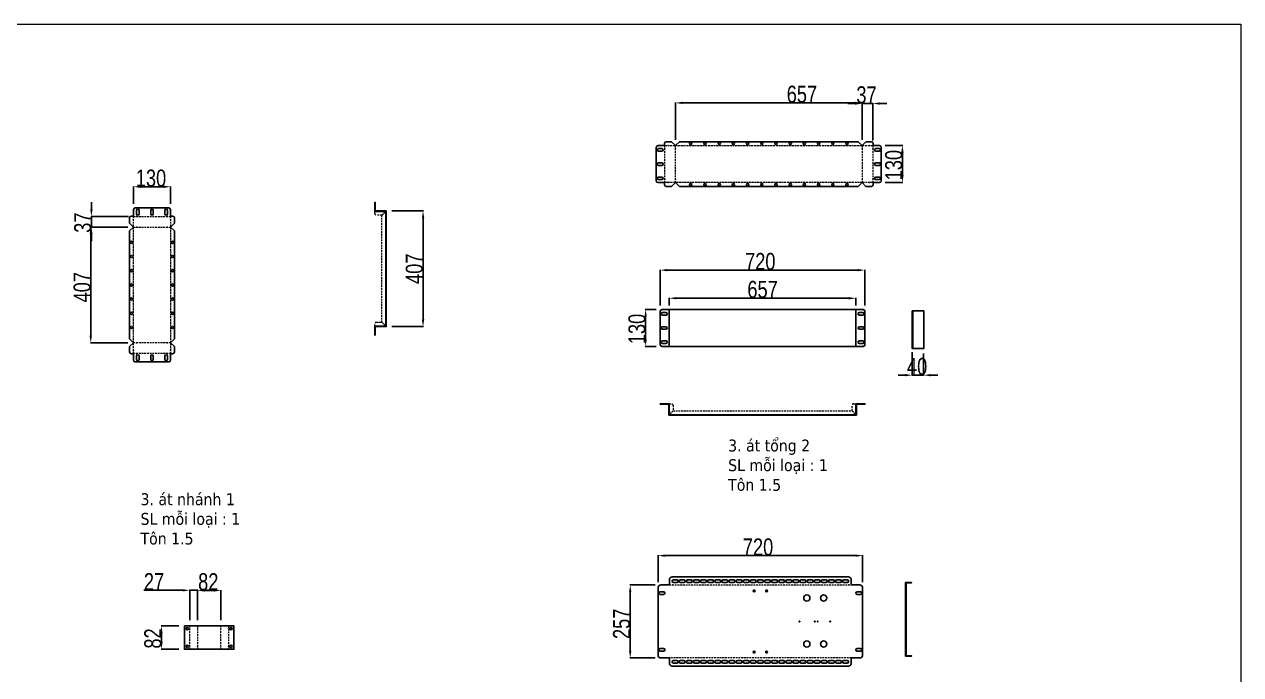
# Model space of a CAD drawing. Header units: inches. Extents: x 21 to 136330, y 8 to 58290.
# Drawn here: x 69979 to 74259, y 37534 to 39824 of the extents above; entities that cross this region are included whole.
import ezdxf
from ezdxf.enums import TextEntityAlignment as Align

# ---------------------------------------------------------------- set-up
doc = ezdxf.new("R2010")
doc.units = ezdxf.units.IN
doc.header["$MEASUREMENT"] = 0
doc.linetypes.add('HIDDEN', pattern=[9.525, 6.35, -3.175])
doc.layers.add('0 TĂNG CỨNG', color=7, linetype='Continuous', lineweight=15)
doc.layers.add('@.0.DM. NÉT ĐỨT', color=8, linetype='HIDDEN', lineweight=9)
doc.layers.add('@.0.DM. NÉT CHÍNH', color=7, linetype='Continuous')
doc.layers.add('@.0.DM. NÉT CHÍNH @ 1', color=7, linetype='Continuous')
doc.layers.add('@.DM. KÍCH THƯỚC', color=8, linetype='Continuous', transparency=0.2)
doc.layers.add('@.DM. KÍCH THƯỚC @ 1', color=8, linetype='Continuous', transparency=0.2)
doc.styles.add('ARIAL', font='arial.ttf')
doc.styles.add('Note Text (ISO)', font='tahoma.ttf')
doc.styles.add('roman', font='roman.shx', dxfattribs={"width": 0.8})
doc.styles.add('Tahoma (Input Text)', font='tahoma.ttf')
doc.dimstyles.new('Kích thước Duy Mạnh', dxfattribs={"dimtxt": 30, "dimasz": 25, "dimexe": 1.25, "dimexo": 20, "dimtad": 1, "dimdec": 1, "dimtxsty": 'roman', "dimcen": 2.5, "dimclrd": 8, "dimclre": 8, "dimclrt": 2, "dimadec": 0, "dimazin": 0, "dimtfac": 1, "dimtdec": 1, "dimtix": 1, "dimtmove": 0, "dimatfit": 3, "dimfxl": 1, "dimtfillclr": 1, "dimarcsym": 0})

# ---------------------------------------------------------------- blocks, each defined once
blk = doc.blocks.new('*D2342')
at = {"layer": '@.DM. KÍCH THƯỚC', "color": 8, "lineweight": -2, "transparency": 16777216}
for p, q in [((72216.9, 38834.1), (72216.9, 38960)), ((72936.9, 38834.1), (72936.9, 38960))]:
    blk.add_line(p, q, dxfattribs=at)
at = {"layer": '@.DM. KÍCH THƯỚC', "lineweight": -2, "transparency": 16777216}
blk.add_line((72241.9, 38958.8), (72911.9, 38958.8), dxfattribs=at)
at = {"layer": '@.DM. KÍCH THƯỚC', "transparency": 16777216}
for points in [[(72241.9, 38963), (72241.9, 38954.6), (72216.9, 38958.8)], [(72911.9, 38963), (72911.9, 38954.6), (72936.9, 38958.8)]]:
    blk.add_solid(points, dxfattribs=at)
at = {"layer": 'Defpoints', "color": 0, "transparency": 16777216}
for p in [(72936.9, 38958.8), (72216.9, 38814.1), (72936.9, 38814.1)]:
    blk.add_point(p, dxfattribs=at)
at = {"layer": '@.DM. KÍCH THƯỚC', "color": 2, "transparency": 16777216, "insert": (72515.2, 39019.4), "char_height": 60, "attachment_point": 1, "style": 'roman'}
blk.add_mtext('720', dxfattribs=at)
blk = doc.blocks.new('*D2343')
at = {"layer": '@.DM. KÍCH THƯỚC', "color": 8, "lineweight": -2, "transparency": 16777216}
for p, q in [((72202.9, 38820.1), (72164.1, 38820.1)), ((72202.9, 38690.1), (72164.1, 38690.1))]:
    blk.add_line(p, q, dxfattribs=at)
at = {"layer": '@.DM. KÍCH THƯỚC', "lineweight": -2, "transparency": 16777216}
blk.add_line((72165.4, 38795.1), (72165.4, 38715.1), dxfattribs=at)
at = {"layer": '@.DM. KÍCH THƯỚC', "transparency": 16777216}
for points in [[(72161.2, 38795.1), (72169.5, 38795.1), (72165.4, 38820.1)], [(72161.2, 38715.1), (72169.5, 38715.1), (72165.4, 38690.1)]]:
    blk.add_solid(points, dxfattribs=at)
at = {"layer": 'Defpoints', "color": 0, "transparency": 16777216}
for p in [(72222.9, 38820.1), (72165.4, 38690.1), (72222.9, 38690.1)]:
    blk.add_point(p, dxfattribs=at)
at = {"layer": '@.DM. KÍCH THƯỚC', "color": 2, "transparency": 16777216, "insert": (72104.7, 38698), "char_height": 60, "attachment_point": 1, "rotation": 90, "style": 'roman'}
blk.add_mtext('130', dxfattribs=at)
blk = doc.blocks.new('*D2344')
at = {"layer": '@.DM. KÍCH THƯỚC', "color": 8, "lineweight": -2, "transparency": 16777216}
for p, q in [((70363, 39192.1), (70363, 39253.6)), ((70493, 39192.1), (70493, 39253.6))]:
    blk.add_line(p, q, dxfattribs=at)
at = {"layer": '@.DM. KÍCH THƯỚC', "lineweight": -2, "transparency": 16777216}
blk.add_line((70388, 39252.4), (70468, 39252.4), dxfattribs=at)
at = {"layer": '@.DM. KÍCH THƯỚC', "transparency": 16777216}
for points in [[(70388, 39256.5), (70388, 39248.2), (70363, 39252.4)], [(70468, 39256.5), (70468, 39248.2), (70493, 39252.4)]]:
    blk.add_solid(points, dxfattribs=at)
at = {"layer": 'Defpoints', "color": 0, "transparency": 16777216}
for p in [(70493, 39252.4), (70363, 39172.1), (70493, 39172.1)]:
    blk.add_point(p, dxfattribs=at)
at = {"layer": '@.DM. KÍCH THƯỚC', "color": 2, "transparency": 16777216, "insert": (70370.9, 39313), "char_height": 60, "attachment_point": 1, "style": 'roman'}
blk.add_mtext('130', dxfattribs=at)
blk = doc.blocks.new('*D2345')
at = {"layer": '@.DM. KÍCH THƯỚC', "lineweight": -2, "transparency": 16777216}
for p, q in [((70214.7, 39172.9), (70214.7, 39197.9)), ((70214.7, 39147.9), (70214.7, 39110.5)), ((70214.7, 39085.5), (70214.7, 39060.5))]:
    blk.add_line(p, q, dxfattribs=at)
at = {"layer": '@.DM. KÍCH THƯỚC', "color": 8, "lineweight": -2, "transparency": 16777216}
for p, q in [((70344.7, 39147.9), (70213.4, 39147.9)), ((70343, 39110.5), (70213.4, 39110.5))]:
    blk.add_line(p, q, dxfattribs=at)
at = {"layer": '@.DM. KÍCH THƯỚC', "transparency": 16777216}
for points in [[(70210.5, 39172.9), (70218.9, 39172.9), (70214.7, 39147.9)], [(70210.5, 39085.5), (70218.9, 39085.5), (70214.7, 39110.5)]]:
    blk.add_solid(points, dxfattribs=at)
at = {"layer": 'Defpoints', "color": 0, "transparency": 16777216}
for p in [(70364.7, 39147.9), (70214.7, 39110.5), (70363, 39110.5)]:
    blk.add_point(p, dxfattribs=at)
at = {"layer": '@.DM. KÍCH THƯỚC', "color": 2, "transparency": 16777216, "insert": (70154.1, 39090.3), "char_height": 60, "attachment_point": 1, "rotation": 90, "style": 'roman'}
blk.add_mtext('37', dxfattribs=at)
blk = doc.blocks.new('*D2346')
at = {"layer": '@.DM. KÍCH THƯỚC', "color": 8, "lineweight": -2, "transparency": 16777216}
for p, q in [((70343, 39110.5), (70211.2, 39110.5)), ((70343, 38703.1), (70211.2, 38703.1))]:
    blk.add_line(p, q, dxfattribs=at)
at = {"layer": '@.DM. KÍCH THƯỚC', "lineweight": -2, "transparency": 16777216}
blk.add_line((70212.4, 39085.5), (70212.4, 38728.1), dxfattribs=at)
at = {"layer": '@.DM. KÍCH THƯỚC', "transparency": 16777216}
for points in [[(70208.3, 39085.5), (70216.6, 39085.5), (70212.4, 39110.5)], [(70208.3, 38728.1), (70216.6, 38728.1), (70212.4, 38703.1)]]:
    blk.add_solid(points, dxfattribs=at)
at = {"layer": 'Defpoints', "color": 0, "transparency": 16777216}
for p in [(70363, 39110.5), (70212.4, 38703.1), (70363, 38703.1)]:
    blk.add_point(p, dxfattribs=at)
at = {"layer": '@.DM. KÍCH THƯỚC', "color": 2, "transparency": 16777216, "insert": (70151.8, 38845.1), "char_height": 60, "attachment_point": 1, "rotation": 90, "style": 'roman'}
blk.add_mtext('407', dxfattribs=at)
blk = doc.blocks.new('*D2347')
at = {"layer": '@.DM. KÍCH THƯỚC', "color": 8, "lineweight": -2, "transparency": 16777216}
for p, q in [((73103.8, 38669.8), (73103.8, 38587.8)), ((73143.8, 38665.5), (73143.8, 38587.8))]:
    blk.add_line(p, q, dxfattribs=at)
at = {"layer": '@.DM. KÍCH THƯỚC', "lineweight": -2, "transparency": 16777216}
for p, q in [((73078.8, 38589), (73053.8, 38589)), ((73103.8, 38589), (73143.8, 38589)), ((73168.8, 38589), (73193.8, 38589))]:
    blk.add_line(p, q, dxfattribs=at)
at = {"layer": '@.DM. KÍCH THƯỚC', "transparency": 16777216}
for points in [[(73078.8, 38593.2), (73078.8, 38584.9), (73103.8, 38589)], [(73168.8, 38593.2), (73168.8, 38584.9), (73143.8, 38589)]]:
    blk.add_solid(points, dxfattribs=at)
at = {"layer": 'Defpoints', "color": 0, "transparency": 16777216}
for p in [(73103.8, 38689.8), (73143.8, 38685.5), (73143.8, 38589)]:
    blk.add_point(p, dxfattribs=at)
at = {"layer": '@.DM. KÍCH THƯỚC', "color": 2, "transparency": 16777216, "insert": (73085, 38649.7), "char_height": 60, "attachment_point": 1, "style": 'roman'}
blk.add_mtext('40', dxfattribs=at)
blk = doc.blocks.new('*D2348')
at = {"layer": '@.DM. KÍCH THƯỚC', "lineweight": -2, "transparency": 16777216}
for p, q in [((70535.8, 37831.4), (70398.7, 37831.4)), ((70588.2, 37831.4), (70560.8, 37831.4)), ((70613.2, 37831.4), (70638.2, 37831.4))]:
    blk.add_line(p, q, dxfattribs=at)
at = {"layer": '@.DM. KÍCH THƯỚC', "color": 8, "lineweight": -2, "transparency": 16777216}
for p, q in [((70560.8, 37726), (70560.8, 37832.6)), ((70588.2, 37726), (70588.2, 37832.6))]:
    blk.add_line(p, q, dxfattribs=at)
at = {"layer": '@.DM. KÍCH THƯỚC', "transparency": 16777216}
for points in [[(70535.8, 37835.6), (70535.8, 37827.2), (70560.8, 37831.4)], [(70613.2, 37835.6), (70613.2, 37827.2), (70588.2, 37831.4)]]:
    blk.add_solid(points, dxfattribs=at)
at = {"layer": 'Defpoints', "color": 0, "transparency": 16777216}
for p in [(70588.2, 37831.4), (70560.8, 37706), (70588.2, 37706)]:
    blk.add_point(p, dxfattribs=at)
at = {"layer": '@.DM. KÍCH THƯỚC', "color": 2, "transparency": 16777216, "insert": (70399.3, 37892), "char_height": 60, "attachment_point": 1, "style": 'roman'}
blk.add_mtext('27', dxfattribs=at)
blk = doc.blocks.new('*D2349')
at = {"layer": '@.DM. KÍCH THƯỚC', "color": 8, "lineweight": -2, "transparency": 16777216}
for p, q in [((70588.2, 37726), (70588.2, 37832.2)), ((70670.2, 37726), (70670.2, 37832.2))]:
    blk.add_line(p, q, dxfattribs=at)
at = {"layer": '@.DM. KÍCH THƯỚC', "lineweight": -2, "transparency": 16777216}
blk.add_line((70613.2, 37831), (70645.2, 37831), dxfattribs=at)
at = {"layer": '@.DM. KÍCH THƯỚC', "transparency": 16777216}
for points in [[(70613.2, 37835.1), (70613.2, 37826.8), (70588.2, 37831)], [(70645.2, 37835.1), (70645.2, 37826.8), (70670.2, 37831)]]:
    blk.add_solid(points, dxfattribs=at)
at = {"layer": 'Defpoints', "color": 0, "transparency": 16777216}
for p in [(70670.2, 37831), (70588.2, 37706), (70670.2, 37706)]:
    blk.add_point(p, dxfattribs=at)
at = {"layer": '@.DM. KÍCH THƯỚC', "color": 2, "transparency": 16777216, "insert": (70590.3, 37891.6), "char_height": 60, "attachment_point": 1, "style": 'roman'}
blk.add_mtext('82', dxfattribs=at)
blk = doc.blocks.new('*D2350')
at = {"layer": '@.DM. KÍCH THƯỚC', "color": 8, "lineweight": -2, "transparency": 16777216}
for p, q in [((70522.1, 37706), (70460, 37706)), ((70522.1, 37624), (70460, 37624))]:
    blk.add_line(p, q, dxfattribs=at)
at = {"layer": '@.DM. KÍCH THƯỚC', "lineweight": -2, "transparency": 16777216}
blk.add_line((70461.3, 37681), (70461.3, 37649), dxfattribs=at)
at = {"layer": '@.DM. KÍCH THƯỚC', "transparency": 16777216}
for points in [[(70457.1, 37681), (70465.4, 37681), (70461.3, 37706)], [(70457.1, 37649), (70465.4, 37649), (70461.3, 37624)]]:
    blk.add_solid(points, dxfattribs=at)
at = {"layer": 'Defpoints', "color": 0, "transparency": 16777216}
for p in [(70542.1, 37706), (70461.3, 37624), (70542.1, 37624)]:
    blk.add_point(p, dxfattribs=at)
at = {"layer": '@.DM. KÍCH THƯỚC', "color": 2, "transparency": 16777216, "insert": (70400.7, 37626.2), "char_height": 60, "attachment_point": 1, "rotation": 90, "style": 'roman'}
blk.add_mtext('82', dxfattribs=at)
blk = doc.blocks.new('*D2353')
at = {"layer": '@.0.DM. NÉT CHÍNH', "color": 8, "lineweight": -2, "transparency": 16777216}
for p, q in [((72248.4, 38833.9), (72248.4, 38861.1)), ((72905.4, 38833.9), (72905.4, 38861.1))]:
    blk.add_line(p, q, dxfattribs=at)
at = {"layer": '@.0.DM. NÉT CHÍNH', "lineweight": -2, "transparency": 16777216}
blk.add_line((72273.4, 38859.8), (72880.4, 38859.8), dxfattribs=at)
at = {"layer": '@.0.DM. NÉT CHÍNH', "transparency": 16777216}
for points in [[(72273.4, 38864), (72273.4, 38855.7), (72248.4, 38859.8)], [(72880.4, 38864), (72880.4, 38855.7), (72905.4, 38859.8)]]:
    blk.add_solid(points, dxfattribs=at)
at = {"layer": 'Defpoints', "color": 0, "transparency": 16777216}
for p in [(72905.4, 38859.8), (72248.4, 38813.9), (72905.4, 38813.9)]:
    blk.add_point(p, dxfattribs=at)
at = {"layer": '@.0.DM. NÉT CHÍNH', "color": 2, "transparency": 16777216, "insert": (72576.9, 38890.5), "char_height": 60, "attachment_point": 5, "style": 'roman'}
blk.add_mtext('657', dxfattribs=at)
blk = doc.blocks.new('*D2354')
at = {"layer": '@.0.DM. NÉT CHÍNH', "color": 8, "lineweight": -2, "transparency": 16777216}
for p, q in [((71272.4, 39167.1), (71383.2, 39167.1)), ((71272.4, 38760.1), (71383.2, 38760.1))]:
    blk.add_line(p, q, dxfattribs=at)
at = {"layer": '@.0.DM. NÉT CHÍNH', "lineweight": -2, "transparency": 16777216}
blk.add_line((71382, 39142.1), (71382, 38785.1), dxfattribs=at)
at = {"layer": '@.0.DM. NÉT CHÍNH', "transparency": 16777216}
for points in [[(71377.8, 39142.1), (71386.2, 39142.1), (71382, 39167.1)], [(71377.8, 38785.1), (71386.2, 38785.1), (71382, 38760.1)]]:
    blk.add_solid(points, dxfattribs=at)
at = {"layer": 'Defpoints', "color": 0, "transparency": 16777216}
for p in [(71252.4, 39167.1), (71252.4, 38760.1), (71382, 38760.1)]:
    blk.add_point(p, dxfattribs=at)
at = {"layer": '@.0.DM. NÉT CHÍNH', "color": 2, "transparency": 16777216, "insert": (71351.4, 38963.6), "char_height": 60, "attachment_point": 5, "rotation": 90, "style": 'roman'}
blk.add_mtext('407', dxfattribs=at)
blk = doc.blocks.new('*U2098')
at = {"layer": '@.0.DM. NÉT CHÍNH', "color": 0}
blk.add_circle((0, 0), 4, dxfattribs=at)
blk = doc.blocks.new('*U2099')
at = {"layer": '@.0.DM. NÉT CHÍNH', "color": 0, "linetype": 'ByBlock', "lineweight": -2, "transparency": 16777216}
for p in [(0, 0), (50, 0), (100, 0), (150, 0), (200, 0), (250, 0), (300, 0)]:
    blk.add_blockref('*U2098', p, dxfattribs=at)
blk = doc.blocks.new('*U2100')
at = {"layer": '@.0.DM. NÉT CHÍNH', "color": 0}
blk.add_circle((0, 0), 4, dxfattribs=at)
blk = doc.blocks.new('*U2101')
at = {"layer": '@.0.DM. NÉT CHÍNH', "color": 0, "linetype": 'ByBlock', "lineweight": -2, "transparency": 16777216}
for p in [(0, 0), (50, 0), (100, 0), (150, 0), (200, 0), (250, 0), (300, 0)]:
    blk.add_blockref('*U2100', p, dxfattribs=at)
blk = doc.blocks.new('*D2355')
at = {"layer": '@.DM. KÍCH THƯỚC', "color": 8, "lineweight": -2, "transparency": 16777216}
for p, q in [((73008.7, 39397.1), (73070.3, 39397.1)), ((73008.7, 39267.1), (73070.3, 39267.1))]:
    blk.add_line(p, q, dxfattribs=at)
at = {"layer": '@.DM. KÍCH THƯỚC', "lineweight": -2, "transparency": 16777216}
blk.add_line((73069, 39372.1), (73069, 39292.1), dxfattribs=at)
at = {"layer": '@.DM. KÍCH THƯỚC', "transparency": 16777216}
for points in [[(73064.8, 39372.1), (73073.2, 39372.1), (73069, 39397.1)], [(73064.8, 39292.1), (73073.2, 39292.1), (73069, 39267.1)]]:
    blk.add_solid(points, dxfattribs=at)
at = {"layer": 'Defpoints', "color": 0, "transparency": 16777216}
for p in [(72988.7, 39397.1), (72988.7, 39267.1), (73069, 39267.1)]:
    blk.add_point(p, dxfattribs=at)
at = {"layer": '@.DM. KÍCH THƯỚC', "color": 2, "transparency": 16777216, "insert": (73008.4, 39274.9), "char_height": 60, "attachment_point": 1, "rotation": 90, "style": 'roman'}
blk.add_mtext('130', dxfattribs=at)
blk = doc.blocks.new('*D2356')
at = {"layer": '@.DM. KÍCH THƯỚC', "lineweight": -2, "transparency": 16777216}
for p, q in [((72902.2, 39545.4), (72877.2, 39545.4)), ((72964.5, 39545.4), (72927.2, 39545.4)), ((72989.5, 39545.4), (73014.5, 39545.4))]:
    blk.add_line(p, q, dxfattribs=at)
at = {"layer": '@.DM. KÍCH THƯỚC', "color": 8, "lineweight": -2, "transparency": 16777216}
for p, q in [((72927.2, 39417.1), (72927.2, 39546.6)), ((72964.5, 39415.4), (72964.5, 39546.6))]:
    blk.add_line(p, q, dxfattribs=at)
at = {"layer": '@.DM. KÍCH THƯỚC', "transparency": 16777216}
for points in [[(72902.2, 39549.6), (72902.2, 39541.2), (72927.2, 39545.4)], [(72989.5, 39549.6), (72989.5, 39541.2), (72964.5, 39545.4)]]:
    blk.add_solid(points, dxfattribs=at)
at = {"layer": 'Defpoints', "color": 0, "transparency": 16777216}
for p in [(72927.2, 39545.4), (72927.2, 39397.1), (72964.5, 39395.4)]:
    blk.add_point(p, dxfattribs=at)
at = {"layer": '@.DM. KÍCH THƯỚC', "color": 2, "transparency": 16777216, "insert": (72907, 39606), "char_height": 60, "attachment_point": 1, "style": 'roman'}
blk.add_mtext('37', dxfattribs=at)
blk = doc.blocks.new('*D2357')
at = {"layer": '@.DM. KÍCH THƯỚC', "color": 8, "lineweight": -2, "transparency": 16777216}
for p, q in [((72270.5, 39417.1), (72270.5, 39548.9)), ((72927.2, 39417.1), (72927.2, 39548.9))]:
    blk.add_line(p, q, dxfattribs=at)
at = {"layer": '@.DM. KÍCH THƯỚC', "lineweight": -2, "transparency": 16777216}
blk.add_line((72902.2, 39547.6), (72295.5, 39547.6), dxfattribs=at)
at = {"layer": '@.DM. KÍCH THƯỚC', "transparency": 16777216}
for points in [[(72295.5, 39551.8), (72295.5, 39543.5), (72270.5, 39547.6)], [(72902.2, 39551.8), (72902.2, 39543.5), (72927.2, 39547.6)]]:
    blk.add_solid(points, dxfattribs=at)
at = {"layer": 'Defpoints', "color": 0, "transparency": 16777216}
for p in [(72270.5, 39547.6), (72270.5, 39397.1), (72927.2, 39397.1)]:
    blk.add_point(p, dxfattribs=at)
at = {"layer": '@.DM. KÍCH THƯỚC', "color": 2, "transparency": 16777216, "insert": (72661.7, 39608.3), "char_height": 60, "attachment_point": 1, "style": 'roman'}
blk.add_mtext('657', dxfattribs=at)
blk = doc.blocks.new('*U2102')
at = {"layer": '@.0.DM. NÉT CHÍNH', "color": 0}
blk.add_circle((0, 0), 4, dxfattribs=at)
blk = doc.blocks.new('*U2103')
at = {"layer": '@.0.DM. NÉT CHÍNH', "color": 0, "linetype": 'ByBlock', "lineweight": -2, "transparency": 16777216}
for p in [(0, 0), (50, 0), (100, 0), (150, 0), (200, 0), (250, 0), (300, 0), (350, 0), (400, 0), (450, 0), (500, 0), (550, 0)]:
    blk.add_blockref('*U2102', p, dxfattribs=at)
blk = doc.blocks.new('*U2106')
at = {"layer": '@.0.DM. NÉT CHÍNH', "color": 0}
blk.add_circle((0, 0), 4, dxfattribs=at)
blk = doc.blocks.new('*U2107')
at = {"layer": '@.0.DM. NÉT CHÍNH', "color": 0, "linetype": 'ByBlock', "lineweight": -2, "transparency": 16777216}
for p in [(0, 0), (50, 0), (100, 0), (150, 0), (200, 0), (250, 0), (300, 0), (350, 0), (400, 0), (450, 0), (500, 0), (550, 0)]:
    blk.add_blockref('*U2106', p, dxfattribs=at)
blk = doc.blocks.new('KHUNG KT1')
at = {"color": 7}
blk.add_lwpolyline([(0, 0), (7128, 0), (7128, -5040), (0, -5040)], close=True, dxfattribs=at)
at = {"color": 1, "style": 'Tahoma (Input Text)', "flags": 8}
for tag, p in [('#01', (328.9, -4851.1)), ('#03', (1514.7, -4846.3)), ('#05', (2819, -4851.1)), ('#07', (4424, -4851.1)), ('#09', (5172.9, -4851.1)), ('#02', (189.8, -4995.1)), ('#04', (1755.3, -4995.1)), ('#06', (2727.8, -4995.1)), ('#08', (4382.7, -4995.1)), ('#10', (5172.9, -4995.1))]:
    blk.add_attdef(tag, p, '', height=60, dxfattribs=at)
blk.add_attdef('#11', text='', height=60, dxfattribs=at).set_placement((6996, -4961.6), align=Align.CENTER)
at = {"layer": '0 TĂNG CỨNG', "color": 1, "style": 'ARIAL'}
blk.add_attdef('#12', (852.8, -4987.6), '', height=60, dxfattribs=at)
blk = doc.blocks.new('*D2286')
at = {"layer": '@.DM. KÍCH THƯỚC', "color": 8, "lineweight": -2, "transparency": 16777216}
for p, q in [((72199.1, 37850.2), (72109.7, 37850.2)), ((72199.1, 37593.2), (72109.7, 37593.2))]:
    blk.add_line(p, q, dxfattribs=at)
at = {"layer": '@.DM. KÍCH THƯỚC', "lineweight": -2, "transparency": 16777216}
blk.add_line((72111, 37618.2), (72111, 37825.2), dxfattribs=at)
at = {"layer": '@.DM. KÍCH THƯỚC', "transparency": 16777216}
for points in [[(72106.8, 37825.2), (72115.2, 37825.2), (72111, 37850.2)], [(72106.8, 37618.2), (72115.2, 37618.2), (72111, 37593.2)]]:
    blk.add_solid(points, dxfattribs=at)
at = {"layer": 'Defpoints', "color": 0, "transparency": 16777216}
for p in [(72111, 37850.2), (72219.1, 37850.2), (72219.1, 37593.2)]:
    blk.add_point(p, dxfattribs=at)
at = {"layer": '@.DM. KÍCH THƯỚC', "color": 2, "transparency": 16777216, "insert": (72050.4, 37660), "char_height": 60, "attachment_point": 1, "rotation": 90, "style": 'roman'}
blk.add_mtext('257', dxfattribs=at)
blk = doc.blocks.new('*D2287')
at = {"layer": '@.DM. KÍCH THƯỚC', "color": 8, "lineweight": -2, "transparency": 16777216}
for p, q in [((72209.1, 37860.2), (72209.1, 37954.8)), ((72929.1, 37860.2), (72929.1, 37954.8))]:
    blk.add_line(p, q, dxfattribs=at)
at = {"layer": '@.DM. KÍCH THƯỚC', "lineweight": -2, "transparency": 16777216}
blk.add_line((72234.1, 37953.6), (72904.1, 37953.6), dxfattribs=at)
at = {"layer": '@.DM. KÍCH THƯỚC', "transparency": 16777216}
for points in [[(72234.1, 37957.7), (72234.1, 37949.4), (72209.1, 37953.6)], [(72904.1, 37957.7), (72904.1, 37949.4), (72929.1, 37953.6)]]:
    blk.add_solid(points, dxfattribs=at)
at = {"layer": 'Defpoints', "color": 0, "transparency": 16777216}
for p in [(72929.1, 37953.6), (72209.1, 37840.2), (72929.1, 37840.2)]:
    blk.add_point(p, dxfattribs=at)
at = {"layer": '@.DM. KÍCH THƯỚC', "color": 2, "transparency": 16777216, "insert": (72507.3, 38014.2), "char_height": 60, "attachment_point": 1, "style": 'roman'}
blk.add_mtext('720', dxfattribs=at)
blk = doc.blocks.new('*U2073')
at = {"layer": '@.0.DM. NÉT CHÍNH', "color": 51}
blk.add_lwpolyline([(-6, 4.5), (6, 4.5, -1), (6, -4.5), (-6, -4.5, -1)], format="xyb", close=True, dxfattribs=at)
blk = doc.blocks.new('*U2074')
at = {"layer": '@.0.DM. NÉT CHÍNH', "color": 0, "linetype": 'ByBlock', "lineweight": -2, "transparency": 16777216}
for p in [(0, 0), (25, 0), (50, 0), (75, 0), (100, 0), (125, 0), (150, 0), (175, 0), (200, 0), (225, 0), (250, 0), (275, 0), (300, 0)]:
    blk.add_blockref('*U2073', p, dxfattribs=at)
blk = doc.blocks.new('*U2075')
at = {"layer": '@.0.DM. NÉT CHÍNH', "color": 51}
blk.add_lwpolyline([(-6, 4.5), (6, 4.5, -1), (6, -4.5), (-6, -4.5, -1)], format="xyb", close=True, dxfattribs=at)
blk = doc.blocks.new('*U2076')
at = {"layer": '@.0.DM. NÉT CHÍNH', "color": 0, "linetype": 'ByBlock', "lineweight": -2, "transparency": 16777216}
for p in [(0, 0), (25, 0), (50, 0), (75, 0), (100, 0), (125, 0), (150, 0), (175, 0), (200, 0), (225, 0), (250, 0), (275, 0), (300, 0)]:
    blk.add_blockref('*U2075', p, dxfattribs=at)
blk = doc.blocks.new('*U2092')
at = {"layer": '@.0.DM. NÉT CHÍNH', "color": 51}
blk.add_lwpolyline([(-6, 4.5), (6, 4.5, -1), (6, -4.5), (-6, -4.5, -1)], format="xyb", close=True, dxfattribs=at)
blk = doc.blocks.new('*U2093')
at = {"layer": '@.0.DM. NÉT CHÍNH', "color": 0, "linetype": 'ByBlock', "lineweight": -2, "transparency": 16777216}
for p in [(0, 0), (25, 0), (50, 0), (75, 0), (100, 0), (125, 0), (150, 0), (175, 0), (200, 0), (225, 0), (250, 0), (275, 0), (300, 0)]:
    blk.add_blockref('*U2092', p, dxfattribs=at)
blk = doc.blocks.new('*U2094')
at = {"layer": '@.0.DM. NÉT CHÍNH', "color": 51}
blk.add_lwpolyline([(-6, 4.5), (6, 4.5, -1), (6, -4.5), (-6, -4.5, -1)], format="xyb", close=True, dxfattribs=at)
blk = doc.blocks.new('*U2095')
at = {"layer": '@.0.DM. NÉT CHÍNH', "color": 0, "linetype": 'ByBlock', "lineweight": -2, "transparency": 16777216}
for p in [(0, 0), (25, 0), (50, 0), (75, 0), (100, 0), (125, 0), (150, 0), (175, 0), (200, 0), (225, 0), (250, 0), (275, 0), (300, 0)]:
    blk.add_blockref('*U2094', p, dxfattribs=at)

msp = doc.modelspace()

# ---------------------------------------------------------------- linework, layer by layer
for centre, radius in [((72547.0632, 37829.2201), 3.25), ((72591.0632, 37829.2201), 3.25), ((72706.4456, 37721.7201), 1.5), ((72760.3617, 37721.7201), 1.5), ((72770.8617, 37721.7201), 1.5), ((72814.8617, 37721.7201), 1.5), ((72547.0632, 37614.2201), 3.25), ((72591.0632, 37614.2201), 3.25)]:
    msp.add_circle(centre, radius)
at = {"color": 2}
for centre in [(72732.5148, 37804.4938), (72791.6891, 37804.4938), (72732.5148, 37642.4465), (72791.6891, 37642.4465)]:
    msp.add_circle(centre, 11, dxfattribs=at)
at = {"layer": '@.0.DM. NÉT CHÍNH', "color": 0}
for p, q in [((72231.8379, 39397.082), (72233.1415, 39397.0819)), ((72964.5462, 39397.0819), (72965.8498, 39397.0819)), ((72231.8379, 39267.082), (72233.1415, 39267.082)), ((72965.8498, 39267.082), (72964.5462, 39267.082)), ((70363.0001, 39149.1986), (70363.0001, 39147.895)), ((70493.0001, 39149.1986), (70493.0001, 39147.895)), ((72248.4284, 38820.1135), (72248.4284, 38690.1135)), ((72905.4284, 38690.1135), (72905.4284, 38820.1135)), ((70363.0001, 38664.4127), (70363.0001, 38665.7163)), ((70493.0001, 38664.4127), (70493.0001, 38665.7163))]:
    msp.add_line(p, q, dxfattribs=at)
at = {"layer": '@.0.DM. NÉT CHÍNH', "color": 1}
for p, q in [((72233.1415, 39386.4944), (72233.1415, 39387.9944)), ((72244.261, 39397.0819), (72242.761, 39397.0819)), ((72270.5344, 39386.4944), (72270.5344, 39387.9944)), ((72927.1533, 39386.4944), (72927.1533, 39387.9944)), ((72953.4267, 39397.0819), (72954.9267, 39397.0819)), ((72964.5462, 39386.4944), (72964.5462, 39387.9944)), ((72233.1415, 39277.6696), (72233.1415, 39276.1696)), ((72270.5344, 39277.6696), (72270.5344, 39276.1696)), ((72927.1533, 39277.6696), (72927.1533, 39276.1696)), ((72964.5462, 39277.6696), (72964.5462, 39276.1696)), ((70363.0002, 39137.3075), (70363.0002, 39138.8075)), ((70374.1197, 39147.895), (70372.6197, 39147.895)), ((70481.8806, 39147.895), (70483.3806, 39147.895)), ((70493.0001, 39137.3075), (70493.0001, 39138.8075)), ((70374.1197, 39110.5021), (70372.6197, 39110.5021)), ((70481.8806, 39110.5021), (70483.3806, 39110.5021)), ((70374.1197, 38703.1092), (70372.6197, 38703.1092)), ((70481.8806, 38703.1092), (70483.3806, 38703.1092)), ((70363.0002, 38676.3039), (70363.0002, 38674.8039)), ((70374.1197, 38665.7163), (70372.6197, 38665.7163)), ((70481.8806, 38665.7163), (70483.3806, 38665.7163)), ((70493.0001, 38676.3039), (70493.0001, 38674.8039)), ((72260.1828, 37850.2201), (72258.6828, 37850.2201)), ((72877.9437, 37850.2201), (72879.4437, 37850.2201)), ((70560.7876, 37695.4469), (70560.7876, 37696.9469)), ((70588.1805, 37695.4469), (70588.1805, 37696.9469)), ((70670.1805, 37695.4469), (70670.1805, 37696.9469)), ((70697.5734, 37695.4469), (70697.5734, 37696.9469)), ((70560.7876, 37634.6221), (70560.7876, 37633.1221)), ((70588.1805, 37634.6221), (70588.1805, 37633.1221)), ((70670.1805, 37634.6221), (70670.1805, 37633.1221)), ((70697.5734, 37634.6221), (70697.5734, 37633.1221)), ((72260.1828, 37593.2201), (72258.6828, 37593.2201)), ((72877.9437, 37593.2201), (72879.4437, 37593.2201))]:
    msp.add_line(p, q, dxfattribs=at)
at = {"layer": '@.0.DM. NÉT CHÍNH', "color": 0}
for points in [[(72965.8498, 39397.082), (72988.7427, 39397.082, -0.414213562), (72994.7427, 39391.082), (72994.7427, 39273.082, -0.414213562), (72988.7427, 39267.082), (72965.8498, 39267.082), (72965.8498, 39259.3856, -0.414213562), (72959.8498, 39253.3856), (72940.8498, 39253.3856), (72927.1533, 39267.082), (72913.4569, 39253.3856), (72284.2309, 39253.3856), (72270.5344, 39267.082), (72256.8379, 39253.3856), (72237.8379, 39253.3856, -0.414213562), (72231.8379, 39259.3856), (72231.8379, 39267.082), (72208.945, 39267.082, -0.414213562), (72202.945, 39273.082), (72202.945, 39391.082, -0.414213562), (72208.945, 39397.082), (72231.8379, 39397.082), (72231.8379, 39404.7784, -0.414213562), (72237.8379, 39410.7784), (72256.8379, 39410.7784), (72270.5344, 39397.0819), (72284.2309, 39410.7784), (72913.4569, 39410.7784), (72927.1533, 39397.0819), (72940.8498, 39410.7784), (72959.8498, 39410.7784, -0.414213562), (72965.8498, 39404.7784)], [(72210.445, 39386.582), (72222.445, 39386.582, -1), (72222.445, 39377.582), (72210.445, 39377.582, -1)], [(72975.2427, 39386.582), (72987.2427, 39386.582, -1), (72987.2427, 39377.582), (72975.2427, 39377.582, -1)], [(72210.445, 39336.582), (72216.445, 39336.582), (72222.445, 39336.582, -1), (72222.445, 39327.582), (72216.445, 39327.582), (72210.445, 39327.582, -1)], [(72975.2427, 39336.582), (72981.2427, 39336.582), (72987.2427, 39336.582, -1), (72987.2427, 39327.582), (72981.2427, 39327.582), (72975.2427, 39327.582, -1)], [(72222.445, 39277.582), (72210.445, 39277.582, -1), (72210.445, 39286.582), (72222.445, 39286.582, -1)], [(72975.2427, 39286.582), (72987.2427, 39286.582, -1), (72987.2427, 39277.582), (72975.2427, 39277.582, -1)], [(70363.0001, 39149.1986), (70363.0001, 39172.0915, -0.414213562), (70369.0001, 39178.0915), (70487.0001, 39178.0915, -0.414213562), (70493.0001, 39172.0915), (70493.0001, 39149.1986), (70500.6966, 39149.1986, -0.414213562), (70506.6966, 39143.1986), (70506.6966, 39124.1986), (70493.0001, 39110.5021), (70506.6966, 39096.8057), (70506.6966, 38716.8057), (70493.0001, 38703.1092), (70506.6966, 38689.4127), (70506.6966, 38670.4127, -0.414213562), (70500.6966, 38664.4127), (70493.0001, 38664.4127), (70493.0001, 38641.5198, -0.414213562), (70487.0001, 38635.5198), (70369.0001, 38635.5198, -0.414213562), (70363.0001, 38641.5198), (70363.0001, 38664.4127), (70355.3037, 38664.4127, -0.414213562), (70349.3037, 38670.4127), (70349.3037, 38689.4127), (70363.0002, 38703.1092), (70349.3037, 38716.8057), (70349.3037, 39096.8057), (70363.0002, 39110.5021), (70349.3037, 39124.1986), (70349.3037, 39143.1986, -0.414213562), (70355.3037, 39149.1986)], [(70373.5001, 39157.0915), (70373.5001, 39169.0915, -1), (70382.5001, 39169.0915), (70382.5001, 39157.0915, -1)], [(70423.5001, 39157.0915), (70423.5001, 39163.0915), (70423.5001, 39169.0915, -1), (70432.5001, 39169.0915), (70432.5001, 39163.0915), (70432.5001, 39157.0915, -1)], [(70473.5001, 39157.0915), (70473.5001, 39169.0915, -1), (70482.5001, 39169.0915), (70482.5001, 39157.0915, -1)], [(72216.9284, 38696.1135, 0.414213562), (72222.9284, 38690.1135), (72930.9284, 38690.1135, 0.414213562), (72936.9284, 38696.1135), (72936.9284, 38814.1135, 0.414213562), (72930.9284, 38820.1135), (72222.9284, 38820.1135, 0.414213562), (72216.9284, 38814.1135)], [(72224.4284, 38809.6135), (72236.4284, 38809.6135, -1), (72236.4284, 38800.6135), (72224.4284, 38800.6135, -1)], [(72917.4284, 38809.6135), (72929.4284, 38809.6135, -1), (72929.4284, 38800.6135), (72917.4284, 38800.6135, -1)], [(72224.4284, 38759.6135), (72230.4284, 38759.6135), (72236.4284, 38759.6135, -1), (72236.4284, 38750.6135), (72230.4284, 38750.6135), (72224.4284, 38750.6135, -1)], [(72917.4284, 38759.6135), (72923.4284, 38759.6135), (72929.4284, 38759.6135, -1), (72929.4284, 38750.6135), (72923.4284, 38750.6135), (72917.4284, 38750.6135, -1)], [(72236.4284, 38700.6135), (72224.4284, 38700.6135, -1), (72224.4284, 38709.6135), (72236.4284, 38709.6135, -1)], [(72917.4284, 38709.6135), (72929.4284, 38709.6135, -1), (72929.4284, 38700.6135), (72917.4284, 38700.6135, -1)], [(70373.5001, 38644.5198), (70373.5001, 38656.5198, -1), (70382.5001, 38656.5198), (70382.5001, 38644.5198, -1)], [(70423.5001, 38644.5198), (70423.5001, 38650.5198), (70423.5001, 38656.5198, -1), (70432.5001, 38656.5198), (70432.5001, 38650.5198), (70432.5001, 38644.5198, -1)], [(70482.5001, 38656.5198), (70482.5001, 38644.5198, -1), (70473.5001, 38644.5198), (70473.5001, 38656.5198, -1)], [(72228.5632, 37817.2201), (72216.5632, 37817.2201, -1), (72216.5632, 37826.2201), (72228.5632, 37826.2201, -1)], [(72921.5632, 37817.2201), (72909.5632, 37817.2201, -1), (72909.5632, 37826.2201), (72921.5632, 37826.2201, -1)], [(72228.5632, 37617.2201), (72216.5632, 37617.2201, -1), (72216.5632, 37626.2201), (72228.5632, 37626.2201, -1)], [(72921.5632, 37617.2201), (72909.5632, 37617.2201, -1), (72909.5632, 37626.2201), (72921.5632, 37626.2201, -1)]]:
    msp.add_lwpolyline(points, format="xyb", close=True, dxfattribs=at)
at = {"layer": '@.0.DM. NÉT CHÍNH', "color": 1}
for points in [[(72244.261, 39267.082), (72242.761, 39267.082)], [(72953.4267, 39267.082), (72954.9267, 39267.082)]]:
    msp.add_lwpolyline(points, close=True, dxfattribs=at)
at = {"layer": '@.0.DM. NÉT CHÍNH', "color": 0}
for points in [[(71212.4168, 38730.0623), (71213.9168, 38730.0623), (71213.9168, 38760.0623), (71252.4168, 38760.0623), (71252.4168, 39167.1261), (71213.9168, 39167.1261), (71213.9168, 39197.1261), (71212.4168, 39197.1261), (71212.4168, 39165.6261), (71250.9168, 39165.6261), (71250.9168, 38761.5623), (71212.4168, 38761.5623)], [(73143.8292, 38815.0747), (73103.8292, 38815.0747), (73103.8292, 38682.4677), (73143.8292, 38682.4677)], [(73143.8292, 38815.0747), (73105.3292, 38815.0747), (73105.3292, 38682.4677), (73143.8292, 38682.4677)], [(72216.9284, 38488.3317), (72216.9284, 38486.8317), (72246.9284, 38486.8317), (72246.9284, 38448.3317), (72906.9284, 38448.3317), (72906.9284, 38486.8317), (72936.9284, 38486.8317), (72936.9284, 38488.3317), (72905.4284, 38488.3317), (72905.4284, 38449.8317), (72248.4284, 38449.8317), (72248.4284, 38488.3317)], [(73081.9535, 37600.9873), (73100.4535, 37600.9873), (73100.4535, 37599.4873), (73080.4535, 37599.4873), (73080.4535, 37859.0943), (73100.4535, 37859.0943), (73100.4535, 37857.5943), (73081.9535, 37857.5943)], [(70542.0912, 37706.0345), (70542.0912, 37624.0345), (70716.2698, 37624.0345), (70716.2698, 37706.0345)]]:
    msp.add_lwpolyline(points, close=True, dxfattribs=at)
msp.add_lwpolyline([(72919.0632, 37593.2201), (72889.0632, 37593.2201), (72889.0632, 37574.5237, -0.414213562), (72879.0632, 37564.5237), (72259.0632, 37564.5237, -0.414213562), (72249.0632, 37574.5237), (72249.0632, 37593.2201), (72219.0632, 37593.2201, -0.414213562), (72209.0632, 37603.2201), (72209.0632, 37840.2201, -0.414213562), (72219.0632, 37850.2201), (72249.0632, 37850.2201), (72249.0632, 37868.9165, -0.414213562), (72259.0632, 37878.9165), (72879.0632, 37878.9165, -0.414213562), (72889.0632, 37868.9165), (72889.0632, 37850.2201), (72919.0632, 37850.2201, -0.414213562), (72929.0632, 37840.2201), (72929.0632, 37603.2201, -0.414213562), (72919.0632, 37593.2201)], format="xyb", dxfattribs=at)
for centre in [(70552.0912, 37696.0345), (70706.2698, 37696.0345), (70552.0912, 37634.0345), (70706.2698, 37634.0345)]:
    msp.add_circle(centre, 4, dxfattribs=at)
at = {"layer": '@.0.DM. NÉT ĐỨT'}
for p, q in [((72249.0632, 37850.2201), (72889.0632, 37850.2201)), ((70560.7876, 37624.0345), (70560.7876, 37706.0345)), ((70588.1805, 37706.0345), (70588.1805, 37624.0345)), ((70670.1805, 37624.0345), (70670.1805, 37706.0345)), ((70697.5734, 37706.0345), (70697.5734, 37624.0345)), ((72889.0632, 37593.2202), (72249.0632, 37593.2202))]:
    msp.add_line(p, q, dxfattribs=at)
for points in [[(72233.1415, 39267.082), (72233.1415, 39397.0819), (72964.5462, 39397.0819), (72964.5462, 39267.082)], [(72927.1533, 39397.0819), (72927.1533, 39267.082), (72270.5344, 39267.082), (72270.5344, 39397.0819)], [(70493.0001, 38665.7163), (70363.0002, 38665.7163), (70363.0002, 39147.895), (70493.0001, 39147.895)], [(70363.0002, 39110.5021), (70493.0001, 39110.5021), (70493.0001, 38703.1092), (70363.0002, 38703.1092)]]:
    msp.add_lwpolyline(points, close=True, dxfattribs=at)
for points in [[(71212.4168, 38761.5739), (71212.4168, 38769.0623, -0.414213562), (71218.4168, 38775.0623), (71237.3461, 38775.0623), (71249.3461, 38763.0623), (71249.4168, 38763.133), (71237.4168, 38775.133), (71237.4168, 39152.0554), (71249.4168, 39164.0554), (71249.3461, 39164.1261), (71237.3461, 39152.1261), (71218.4168, 39152.1261, -0.414213562), (71212.4168, 39158.1261), (71212.4168, 39165.5692)], [(72248.44, 38488.3317), (72255.9284, 38488.3317, -0.414213562), (72261.9284, 38482.3317), (72261.9284, 38463.4024), (72249.9284, 38451.4024), (72249.9991, 38451.3317), (72261.9991, 38463.3317), (72891.8576, 38463.3317), (72903.8576, 38451.3317), (72903.9284, 38451.4024), (72891.9284, 38463.4024), (72891.9284, 38482.3317, -0.414213562), (72897.9284, 38488.3317), (72905.3715, 38488.3317)]]:
    msp.add_lwpolyline(points, format="xyb", dxfattribs=at)

# ---------------------------------------------------------------- block references
at = {"layer": '0 TĂNG CỨNG', "color": 1, "xscale": 0.8792977987369557, "yscale": 0.8792977987369557, "zscale": 0.8792977987369557}
msp.add_blockref('KHUNG KT1', (67991.86, 39824.3046), dxfattribs=at)
at = {"layer": '@.0.DM. NÉT CHÍNH', "color": 0}
for name, p in [('*U2103', (72324.2309, 39404.7784)), ('*U2107', (72324.2309, 39259.3856))]:
    msp.add_blockref(name, p, dxfattribs=at)
at = {"layer": '@.0.DM. NÉT CHÍNH', "color": 0, "rotation": 90}
for name, p in [('*U2099', (70355.3037, 38756.8057)), ('*U2101', (70500.6966, 38756.8057))]:
    msp.add_blockref(name, p, dxfattribs=at)
at = {"layer": '@.0.DM. NÉT CHÍNH', "xscale": -1}
msp.add_blockref('*U2076', (72569.0632, 37863.9165), dxfattribs=at)
at = {"layer": '@.0.DM. NÉT CHÍNH'}
msp.add_blockref('*U2074', (72569.0632, 37863.9165), dxfattribs=at)
at = {"layer": '@.0.DM. NÉT CHÍNH', "rotation": 180}
msp.add_blockref('*U2095', (72569.0632, 37579.5237), dxfattribs=at)
at = {"layer": '@.0.DM. NÉT CHÍNH', "xscale": -1, "rotation": 180}
msp.add_blockref('*U2093', (72569.0632, 37579.5237), dxfattribs=at)

# ---------------------------------------------------------------- texts
at = {"layer": '@.0.DM. NÉT CHÍNH', "color": 2, "char_height": 41.999999, "width": 551.411705, "attachment_point": 1, "line_spacing_factor": 0.987884, "style": 'Note Text (ISO)'}
for s, insert in [('\\fTahoma|b0|i0;3. át tổng 2\\P\\fTahoma|b0|i0;SL mỗi loại : 1\\P\\fTahoma|b0|i0;Tôn 1.5', (72455.7346, 38362.2591)), ('\\fTahoma|b0|i0;3. át nhánh 1\\P\\fTahoma|b0|i0;SL mỗi loại : 1\\P\\fTahoma|b0|i0;Tôn 1.5', (70387.6332, 38173.2196))]:
    msp.add_mtext(s, dxfattribs=dict(at, insert=insert))

# ---------------------------------------------------------------- dimensions: what is measured, and where the dimension line sits
at = {"layer": '@.0.DM. NÉT CHÍNH @ 1', "color": 0}
dim = msp.add_linear_dim(base=(71381.9917, 38760.0623), p1=(71252.4168, 39167.1261), p2=(71252.4168, 38760.0623), angle=90, dimstyle='Kích thước Duy Mạnh', override={"dimscale": 1, "dimtxt": 60, "dimdec": 0, "dimclrd": 256, "dimtdec": 0, "dimtix": 1, "dimtofl": 1, "dimtmove": 0, "dimatfit": 3}, dxfattribs=at)
dim.commit()
dim.dimension.update_dxf_attribs({"geometry": '*D2354', "text_midpoint": (71351.3667, 38963.5942)})
dim = msp.add_linear_dim(base=(72905.4284, 38859.8406), p1=(72248.4284, 38813.9328), p2=(72905.4284, 38813.9328), dimstyle='Kích thước Duy Mạnh', override={"dimscale": 1, "dimtxt": 60, "dimdec": 0, "dimclrd": 256, "dimtdec": 0, "dimtix": 1, "dimtofl": 1, "dimtmove": 0, "dimatfit": 3}, dxfattribs=at)
dim.commit()
dim.dimension.update_dxf_attribs({"geometry": '*D2353', "text_midpoint": (72576.9284, 38890.4656)})
at = {"layer": '@.DM. KÍCH THƯỚC @ 1', "color": 0}
for base, p1, p2, override, picture, middle in [((72270.5344, 39547.6326), (72927.1533, 39397.0819), (72270.5344, 39397.0819), {"dimscale": 1, "dimtxt": 60, "dimdec": 0, "dimclrd": 256, "dimtdec": 0, "dimtix": 1, "dimtofl": 0, "dimtmove": 0, "dimatfit": 1}, '*D2357', (72723.4569, 39547.6326)), ((70493.0001, 39252.3545), (70363.0001, 39172.0915), (70493.0001, 39172.0915), {"dimscale": 1, "dimtxt": 60, "dimdec": 0, "dimclrd": 256, "dimtdec": 0, "dimtix": 1, "dimtofl": 0, "dimtmove": 0, "dimatfit": 1}, '*D2344', (70428.0001, 39252.3545)), ((72929.0632, 37953.5545), (72209.0632, 37840.2201), (72929.0632, 37840.2201), {"dimscale": 1, "dimtxt": 60, "dimdec": 0, "dimclrd": 256, "dimtdec": 0, "dimtix": 1, "dimtofl": 0, "dimtmove": 0, "dimatfit": 1}, '*D2287', (72569.0632, 37953.5545)), ((70588.1805, 37831.3854), (70560.7876, 37706.0345), (70588.1805, 37706.0345), {"dimscale": 1, "dimtxt": 60, "dimdec": 0, "dimclrd": 256, "dimtdec": 0, "dimtix": 1, "dimtofl": 1, "dimtmove": 0, "dimatfit": 1}, '*D2348', (70438.1647, 37831.3854))]:
    dim = msp.add_linear_dim(base=base, p1=p1, p2=p2, dimstyle='Kích thước Duy Mạnh', override=override, dxfattribs=at)
    dim.commit()
    dim.dimension.update_dxf_attribs({"geometry": picture, "text_midpoint": middle, "dimtype": 128})
for base, p1, p2, angle, override, picture, middle in [((72927.1533, 39545.3855), (72964.5462, 39395.3855), (72927.1533, 39397.0819), 180, {"dimscale": 1, "dimtxt": 60, "dimdec": 0, "dimclrd": 256, "dimtdec": 0, "dimtix": 1, "dimtofl": 1, "dimtmove": 0, "dimatfit": 1}, '*D2356', (72945.8498, 39545.3855)), ((73069.0057, 39267.082), (72988.7427, 39397.082), (72988.7427, 39267.082), 270, {"dimscale": 1, "dimtxt": 60, "dimdec": 0, "dimclrd": 256, "dimtdec": 0, "dimtix": 1, "dimtofl": 0, "dimtmove": 0, "dimatfit": 1}, '*D2355', (73069.0057, 39332.082)), ((70214.6966, 39110.5021), (70364.6966, 39147.895), (70363.0002, 39110.5021), 270, {"dimscale": 1, "dimtxt": 60, "dimdec": 0, "dimclrd": 256, "dimtdec": 0, "dimtix": 1, "dimtofl": 1, "dimtmove": 0, "dimatfit": 1}, '*D2345', (70214.6966, 39129.1986)), ((70212.4496, 38703.1092), (70363.0002, 39110.5021), (70363.0002, 38703.1092), 90, {"dimscale": 1, "dimtxt": 60, "dimdec": 0, "dimclrd": 256, "dimtdec": 0, "dimtix": 1, "dimtofl": 0, "dimtmove": 0, "dimatfit": 1}, '*D2346', (70212.4496, 38906.8057)), ((72936.9284, 38958.7918), (72216.9284, 38814.1135), (72936.9284, 38814.1135), 180, {"dimscale": 1, "dimtxt": 60, "dimdec": 0, "dimclrd": 256, "dimtdec": 0, "dimtix": 1, "dimtofl": 0, "dimtmove": 0, "dimatfit": 1}, '*D2342', (72576.9284, 38958.7918)), ((72165.3593, 38690.1135), (72222.9284, 38820.1135), (72222.9284, 38690.1135), 90, {"dimscale": 1, "dimtxt": 60, "dimdec": 0, "dimclrd": 256, "dimtdec": 0, "dimtix": 1, "dimtofl": 0, "dimtmove": 0, "dimatfit": 1}, '*D2343', (72165.3593, 38755.1135)), ((73143.8292, 38589.044), (73103.8292, 38689.7712), (73143.8292, 38685.4677), 180, {"dimscale": 1, "dimtxt": 60, "dimdec": 0, "dimclrd": 256, "dimtdec": 0, "dimtix": 1, "dimtofl": 1, "dimtmove": 0, "dimatfit": 1}, '*D2347', (73123.8292, 38589.044)), ((70670.1805, 37830.9584), (70588.1805, 37706.0345), (70670.1805, 37706.0345), 180, {"dimscale": 1, "dimtxt": 60, "dimdec": 0, "dimclrd": 256, "dimtdec": 0, "dimtix": 1, "dimtofl": 1, "dimtmove": 0, "dimatfit": 1}, '*D2349', (70629.1805, 37830.9584)), ((72110.9967, 37850.2201), (72219.0632, 37593.2201), (72219.0632, 37850.2201), 270, {"dimscale": 1, "dimtxt": 60, "dimdec": 0, "dimclrd": 256, "dimtdec": 0, "dimtix": 1, "dimtofl": 0, "dimtmove": 0, "dimatfit": 1}, '*D2286', (72110.9967, 37721.7201)), ((70461.2812, 37624.0345), (70542.0912, 37706.0345), (70542.0912, 37624.0345), 90, {"dimscale": 1, "dimtxt": 60, "dimdec": 0, "dimclrd": 256, "dimtdec": 0, "dimtix": 1, "dimtofl": 1, "dimtmove": 0, "dimatfit": 1}, '*D2350', (70461.2812, 37665.0345))]:
    dim = msp.add_linear_dim(base=base, p1=p1, p2=p2, angle=angle, dimstyle='Kích thước Duy Mạnh', override=override, dxfattribs=at)
    dim.commit()
    dim.dimension.update_dxf_attribs({"geometry": picture, "text_midpoint": middle, "dimtype": 128})

doc.saveas('drawing.dxf')
